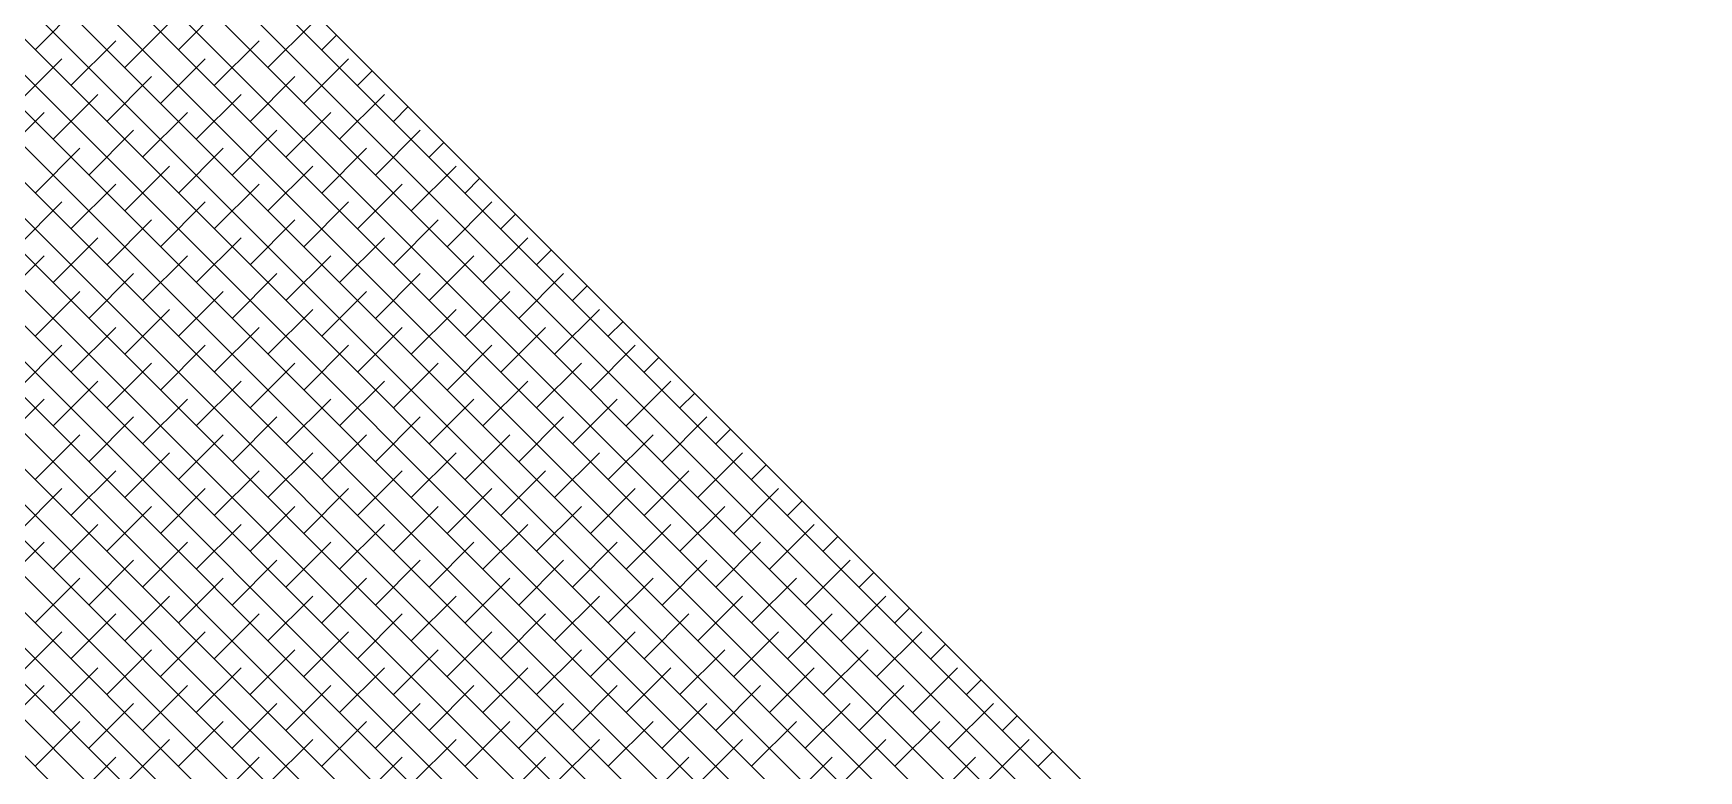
# Model space of a CAD drawing. Extents: x 34 to 831, y 17 to 546.
# Drawn here: x 141.345 to 142.167, y 55.186 to 55.55 of the extents above; entities that cross this region are included whole.
import ezdxf

# ---------------------------------------------------------------- set-up
doc = ezdxf.new("R2010")
doc.units = 0
doc.header["$LTSCALE"] = 8
doc.layers.get('0').update_dxf_attribs({"color": 2, "linetype": 'CONTINUOUS'})
doc.layers.add('OT', color=1, linetype='CONTINUOUS')

msp = doc.modelspace()

# ---------------------------------------------------------------- linework, layer by layer
for p, q in [((142.56411, 54.46542), (140.57864, 56.4509)), ((142.54643, 54.46542), (140.57864, 56.43322)), ((142.52875, 54.46542), (140.57864, 56.41554)), ((142.51108, 54.46542), (140.57864, 56.39786)), ((142.4934, 54.46542), (140.57864, 56.38019)), ((142.47572, 54.46542), (140.57864, 56.36251)), ((142.45804, 54.46542), (140.57864, 56.34483)), ((142.44037, 54.46542), (140.57864, 56.32715)), ((142.42269, 54.46542), (140.57864, 56.30948)), ((142.40501, 54.46542), (140.57864, 56.2918)), ((142.38733, 54.46542), (140.57864, 56.27412)), ((142.36966, 54.46542), (140.57864, 56.25644)), ((142.35198, 54.46542), (140.57864, 56.23877)), ((142.3343, 54.46542), (140.57864, 56.22109)), ((142.31662, 54.46542), (140.57864, 56.20341)), ((142.29894, 54.46542), (140.57864, 56.18573)), ((142.28127, 54.46542), (140.57864, 56.16805)), ((142.26359, 54.46542), (140.57864, 56.15038)), ((142.24591, 54.46542), (140.57864, 56.1327)), ((142.22823, 54.46542), (140.57864, 56.11502)), ((142.21056, 54.46542), (140.57864, 56.09734)), ((142.19288, 54.46542), (140.57864, 56.07967)), ((142.1752, 54.46542), (140.57864, 56.06199)), ((142.15752, 54.46542), (140.57864, 56.04431)), ((142.13985, 54.46542), (140.57864, 56.02663)), ((142.12217, 54.46542), (140.57864, 56.00896)), ((142.10449, 54.46542), (140.57864, 55.99128)), ((142.08681, 54.46542), (140.57864, 55.9736)), ((142.06914, 54.46542), (140.57864, 55.95592)), ((141.34613, 55.54198), (141.36823, 55.56407)), ((141.41685, 55.54198), (141.43894, 55.56407)), ((141.39033, 55.53314), (141.41243, 55.55524)), ((141.46104, 55.53314), (141.48314, 55.55524)), ((141.36381, 55.5243), (141.38591, 55.5464)), ((141.43452, 55.5243), (141.45662, 55.5464)), ((141.48756, 55.54198), (141.49482, 55.54924)), ((141.3373, 55.51546), (141.35939, 55.53756)), ((141.40801, 55.51546), (141.4301, 55.53756)), ((141.47872, 55.51546), (141.50081, 55.53756)), ((141.38149, 55.50662), (141.40359, 55.52872)), ((141.4522, 55.50662), (141.4743, 55.52872)), ((141.50523, 55.5243), (141.5125, 55.53156)), ((141.35497, 55.49778), (141.37707, 55.51988)), ((141.42568, 55.49778), (141.44778, 55.51988)), ((141.49639, 55.49778), (141.51849, 55.51988)), ((141.52291, 55.50662), (141.53017, 55.51388)), ((141.32846, 55.48894), (141.35055, 55.51104)), ((141.39917, 55.48894), (141.42126, 55.51104)), ((141.46988, 55.48894), (141.49198, 55.51104)), ((141.37265, 55.4801), (141.39475, 55.5022)), ((141.44336, 55.4801), (141.46546, 55.5022)), ((141.51407, 55.4801), (141.53617, 55.5022)), ((141.54059, 55.48894), (141.54785, 55.49621)), ((141.34613, 55.47127), (141.36823, 55.49336)), ((141.41685, 55.47127), (141.43894, 55.49336)), ((141.48756, 55.47127), (141.50965, 55.49336)), ((141.39033, 55.46243), (141.41243, 55.48452)), ((141.46104, 55.46243), (141.48314, 55.48452)), ((141.53175, 55.46243), (141.55385, 55.48452)), ((141.36381, 55.45359), (141.38591, 55.47569)), ((141.43452, 55.45359), (141.45662, 55.47569)), ((141.50523, 55.45359), (141.52733, 55.47569)), ((141.55827, 55.47127), (141.56553, 55.47853)), ((141.3373, 55.44475), (141.35939, 55.46685)), ((141.40801, 55.44475), (141.4301, 55.46685)), ((141.47872, 55.44475), (141.50081, 55.46685)), ((141.54943, 55.44475), (141.57152, 55.46685)), ((141.38149, 55.43591), (141.40359, 55.45801)), ((141.4522, 55.43591), (141.4743, 55.45801)), ((141.52291, 55.43591), (141.54501, 55.45801)), ((141.57594, 55.45359), (141.58321, 55.46085)), ((141.35497, 55.42707), (141.37707, 55.44917)), ((141.42568, 55.42707), (141.44778, 55.44917)), ((141.49639, 55.42707), (141.51849, 55.44917)), ((141.56711, 55.42707), (141.5892, 55.44917)), ((141.32846, 55.41823), (141.35055, 55.44033)), ((141.39917, 55.41823), (141.42126, 55.44033)), ((141.46988, 55.41823), (141.49198, 55.44033)), ((141.54059, 55.41823), (141.56269, 55.44033)), ((141.59362, 55.43591), (141.60088, 55.44317)), ((141.37265, 55.40939), (141.39475, 55.43149)), ((141.44336, 55.40939), (141.46546, 55.43149)), ((141.51407, 55.40939), (141.53617, 55.43149)), ((141.58478, 55.40939), (141.60688, 55.43149)), ((141.34613, 55.40056), (141.36823, 55.42265)), ((141.41685, 55.40056), (141.43894, 55.42265)), ((141.48756, 55.40056), (141.50965, 55.42265)), ((141.55827, 55.40056), (141.58036, 55.42265)), ((141.6113, 55.41823), (141.61856, 55.4255)), ((141.39033, 55.39172), (141.41243, 55.41381)), ((141.46104, 55.39172), (141.48314, 55.41381)), ((141.53175, 55.39172), (141.55385, 55.41381)), ((141.60246, 55.39172), (141.62456, 55.41381)), ((141.62898, 55.40056), (141.63624, 55.40782)), ((141.36381, 55.38288), (141.38591, 55.40497)), ((141.43452, 55.38288), (141.45662, 55.40497)), ((141.50523, 55.38288), (141.52733, 55.40497)), ((141.57594, 55.38288), (141.59804, 55.40497)), ((141.3373, 55.37404), (141.35939, 55.39614)), ((141.40801, 55.37404), (141.4301, 55.39614)), ((141.47872, 55.37404), (141.50081, 55.39614)), ((141.54943, 55.37404), (141.57152, 55.39614)), ((141.62014, 55.37404), (141.64224, 55.39614)), ((141.64666, 55.38288), (141.65392, 55.39014)), ((141.38149, 55.3652), (141.40359, 55.3873)), ((141.4522, 55.3652), (141.4743, 55.3873)), ((141.52291, 55.3652), (141.54501, 55.3873)), ((141.59362, 55.3652), (141.61572, 55.3873)), ((141.35497, 55.35636), (141.37707, 55.37846)), ((141.42568, 55.35636), (141.44778, 55.37846)), ((141.49639, 55.35636), (141.51849, 55.37846)), ((141.56711, 55.35636), (141.5892, 55.37846)), ((141.63782, 55.35636), (141.65991, 55.37846)), ((141.32846, 55.34752), (141.35055, 55.36962)), ((141.39917, 55.34752), (141.42126, 55.36962)), ((141.46988, 55.34752), (141.49198, 55.36962)), ((141.54059, 55.34752), (141.56269, 55.36962)), ((141.6113, 55.34752), (141.6334, 55.36962)), ((141.66433, 55.3652), (141.6716, 55.37246)), ((141.37265, 55.33868), (141.39475, 55.36078)), ((141.44336, 55.33868), (141.46546, 55.36078)), ((141.51407, 55.33868), (141.53617, 55.36078)), ((141.58478, 55.33868), (141.60688, 55.36078)), ((141.65549, 55.33868), (141.67759, 55.36078)), ((141.34613, 55.32984), (141.36823, 55.35194)), ((141.41685, 55.32984), (141.43894, 55.35194)), ((141.48756, 55.32984), (141.50965, 55.35194)), ((141.55827, 55.32984), (141.58036, 55.35194)), ((141.62898, 55.32984), (141.65107, 55.35194)), ((141.68201, 55.34752), (141.68927, 55.35479)), ((141.39033, 55.32101), (141.41243, 55.3431)), ((141.46104, 55.32101), (141.48314, 55.3431)), ((141.53175, 55.32101), (141.55385, 55.3431)), ((141.60246, 55.32101), (141.62456, 55.3431)), ((141.67317, 55.32101), (141.69527, 55.3431)), ((141.36381, 55.31217), (141.38591, 55.33426)), ((141.43452, 55.31217), (141.45662, 55.33426)), ((141.50523, 55.31217), (141.52733, 55.33426)), ((141.57594, 55.31217), (141.59804, 55.33426)), ((141.64666, 55.31217), (141.66875, 55.33426)), ((141.69969, 55.32984), (141.70695, 55.33711)), ((141.3373, 55.30333), (141.35939, 55.32543)), ((141.40801, 55.30333), (141.4301, 55.32543)), ((141.47872, 55.30333), (141.50081, 55.32543)), ((141.54943, 55.30333), (141.57152, 55.32543)), ((141.62014, 55.30333), (141.64224, 55.32543)), ((141.69085, 55.30333), (141.71295, 55.32543)), ((141.38149, 55.29449), (141.40359, 55.31659)), ((141.4522, 55.29449), (141.4743, 55.31659)), ((141.52291, 55.29449), (141.54501, 55.31659)), ((141.59362, 55.29449), (141.61572, 55.31659)), ((141.66433, 55.29449), (141.68643, 55.31659)), ((141.71737, 55.31217), (141.72463, 55.31943)), ((141.35497, 55.28565), (141.37707, 55.30775)), ((141.42568, 55.28565), (141.44778, 55.30775)), ((141.49639, 55.28565), (141.51849, 55.30775)), ((141.56711, 55.28565), (141.5892, 55.30775)), ((141.63782, 55.28565), (141.65991, 55.30775)), ((141.70853, 55.28565), (141.73062, 55.30775)), ((141.32846, 55.27681), (141.35055, 55.29891)), ((141.39917, 55.27681), (141.42126, 55.29891)), ((141.46988, 55.27681), (141.49198, 55.29891)), ((141.54059, 55.27681), (141.56269, 55.29891)), ((141.6113, 55.27681), (141.6334, 55.29891)), ((141.68201, 55.27681), (141.70411, 55.29891)), ((141.73504, 55.29449), (141.74231, 55.30175)), ((141.37265, 55.26797), (141.39475, 55.29007)), ((141.44336, 55.26797), (141.46546, 55.29007)), ((141.51407, 55.26797), (141.53617, 55.29007)), ((141.58478, 55.26797), (141.60688, 55.29007)), ((141.65549, 55.26797), (141.67759, 55.29007)), ((141.7262, 55.26797), (141.7483, 55.29007)), ((141.75272, 55.27681), (141.75998, 55.28407)), ((141.34613, 55.25913), (141.36823, 55.28123)), ((141.41685, 55.25913), (141.43894, 55.28123)), ((141.48756, 55.25913), (141.50965, 55.28123)), ((141.55827, 55.25913), (141.58036, 55.28123)), ((141.62898, 55.25913), (141.65107, 55.28123)), ((141.69969, 55.25913), (141.72179, 55.28123)), ((141.39033, 55.2503), (141.41243, 55.27239)), ((141.46104, 55.2503), (141.48314, 55.27239)), ((141.53175, 55.2503), (141.55385, 55.27239)), ((141.60246, 55.2503), (141.62456, 55.27239)), ((141.67317, 55.2503), (141.69527, 55.27239)), ((141.74388, 55.2503), (141.76598, 55.27239)), ((141.7704, 55.25913), (141.77766, 55.2664)), ((141.36381, 55.24146), (141.38591, 55.26355)), ((141.43452, 55.24146), (141.45662, 55.26355)), ((141.50523, 55.24146), (141.52733, 55.26355)), ((141.57594, 55.24146), (141.59804, 55.26355)), ((141.64666, 55.24146), (141.66875, 55.26355)), ((141.71737, 55.24146), (141.73946, 55.26355)), ((141.3373, 55.23262), (141.35939, 55.25471)), ((141.40801, 55.23262), (141.4301, 55.25471)), ((141.47872, 55.23262), (141.50081, 55.25471)), ((141.54943, 55.23262), (141.57152, 55.25471)), ((141.62014, 55.23262), (141.64224, 55.25471)), ((141.69085, 55.23262), (141.71295, 55.25471)), ((141.76156, 55.23262), (141.78366, 55.25471)), ((141.38149, 55.22378), (141.40359, 55.24588)), ((141.4522, 55.22378), (141.4743, 55.24588)), ((141.52291, 55.22378), (141.54501, 55.24588)), ((141.59362, 55.22378), (141.61572, 55.24588)), ((141.66433, 55.22378), (141.68643, 55.24588)), ((141.73504, 55.22378), (141.75714, 55.24588)), ((141.78808, 55.24146), (141.79534, 55.24872)), ((141.35497, 55.21494), (141.37707, 55.23704)), ((141.42568, 55.21494), (141.44778, 55.23704)), ((141.49639, 55.21494), (141.51849, 55.23704)), ((141.56711, 55.21494), (141.5892, 55.23704)), ((141.63782, 55.21494), (141.65991, 55.23704)), ((141.70853, 55.21494), (141.73062, 55.23704)), ((141.77924, 55.21494), (141.80133, 55.23704)), ((141.32846, 55.2061), (141.35055, 55.2282)), ((141.39917, 55.2061), (141.42126, 55.2282)), ((141.46988, 55.2061), (141.49198, 55.2282)), ((141.54059, 55.2061), (141.56269, 55.2282)), ((141.6113, 55.2061), (141.6334, 55.2282)), ((141.68201, 55.2061), (141.70411, 55.2282)), ((141.75272, 55.2061), (141.77482, 55.2282)), ((141.80575, 55.22378), (141.81302, 55.23104)), ((141.37265, 55.19726), (141.39475, 55.21936)), ((141.44336, 55.19726), (141.46546, 55.21936)), ((141.51407, 55.19726), (141.53617, 55.21936)), ((141.58478, 55.19726), (141.60688, 55.21936)), ((141.65549, 55.19726), (141.67759, 55.21936)), ((141.7262, 55.19726), (141.7483, 55.21936)), ((141.79692, 55.19726), (141.81901, 55.21936)), ((141.34613, 55.18842), (141.36823, 55.21052)), ((141.41685, 55.18842), (141.43894, 55.21052)), ((141.48756, 55.18842), (141.50965, 55.21052)), ((141.55827, 55.18842), (141.58036, 55.21052)), ((141.62898, 55.18842), (141.65107, 55.21052)), ((141.69969, 55.18842), (141.72179, 55.21052)), ((141.7704, 55.18842), (141.7925, 55.21052)), ((141.82343, 55.2061), (141.83069, 55.21336)), ((141.39033, 55.17958), (141.41243, 55.20168)), ((141.46104, 55.17958), (141.48314, 55.20168)), ((141.53175, 55.17958), (141.55385, 55.20168)), ((141.60246, 55.17958), (141.62456, 55.20168)), ((141.67317, 55.17958), (141.69527, 55.20168)), ((141.74388, 55.17958), (141.76598, 55.20168)), ((141.81459, 55.17958), (141.83669, 55.20168)), ((141.36381, 55.17075), (141.38591, 55.19284)), ((141.43452, 55.17075), (141.45662, 55.19284)), ((141.50523, 55.17075), (141.52733, 55.19284)), ((141.57594, 55.17075), (141.59804, 55.19284)), ((141.64666, 55.17075), (141.66875, 55.19284)), ((141.71737, 55.17075), (141.73946, 55.19284)), ((141.78808, 55.17075), (141.81017, 55.19284)), ((141.84111, 55.18842), (141.84837, 55.19569))]:
    msp.add_line(p, q)
at = {"layer": 'OT'}
msp.add_line((140.57864, 56.46542), (142.57864, 54.46542), dxfattribs=at)

doc.saveas('drawing.dxf')
